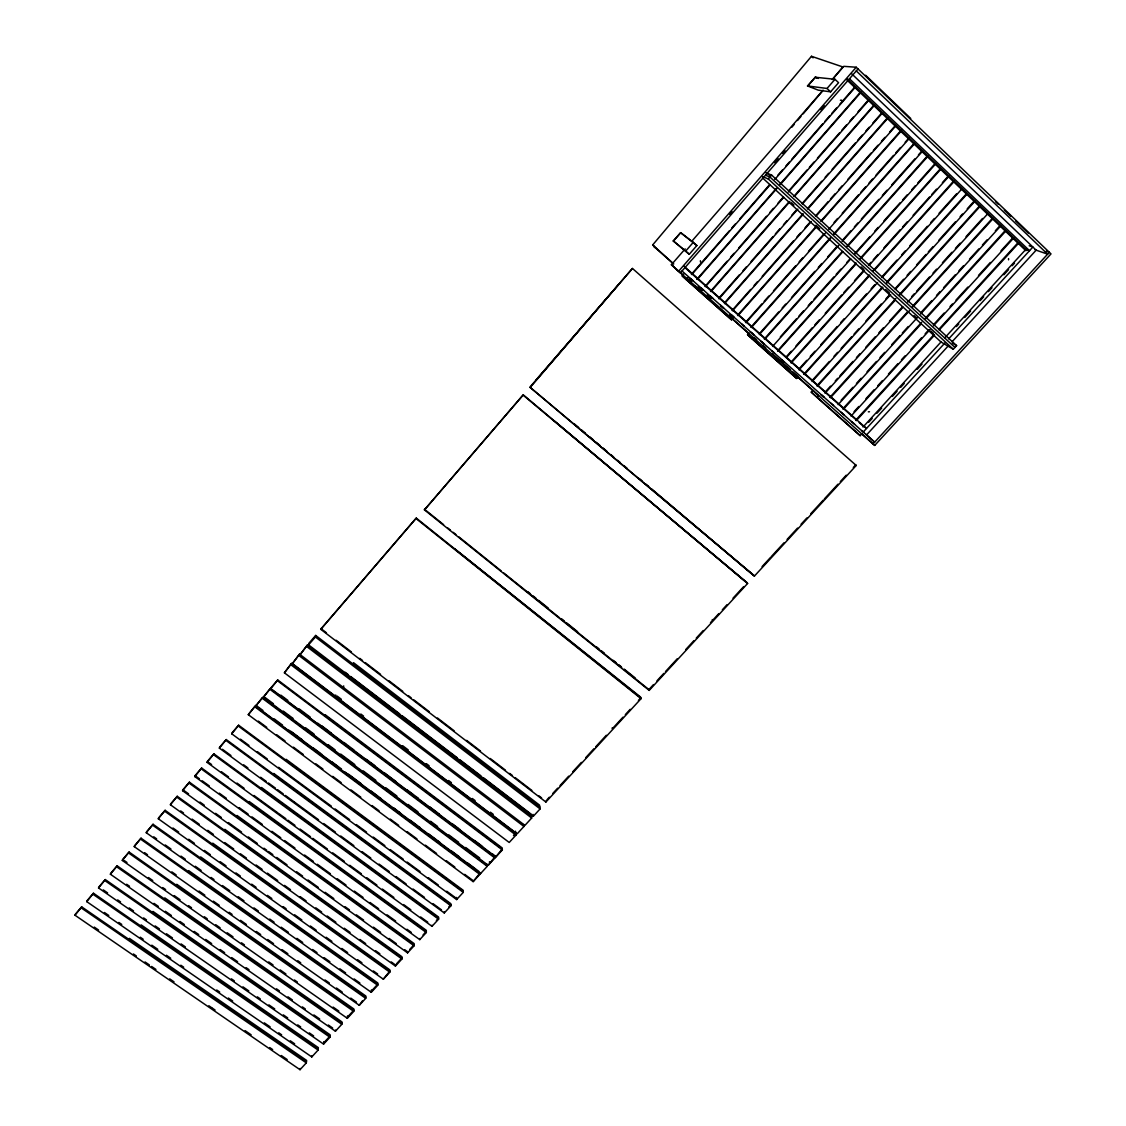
<?xml version="1.0" encoding="UTF-8"?>
<svg xmlns="http://www.w3.org/2000/svg" width="1126" height="1126" viewBox="0 0 1126 1126"><rect width="100%" height="100%" fill="white"/><g stroke="black" fill="none" stroke-linecap="round" stroke-linejoin="round"><path stroke-width="1.5" d="M423.038 934.988L426.318 931.427L201.638 768.045L195.079 775.631L194.798 776.574L419.759 939.633L419.759 938.535M414.101 944.686L189.421 782.19L182.891 789.748L182.581 790.705L407.57 952.877L414.101 945.784L414.115 943.588L236.995 815.463L236.77 816.434M454.397 548.601L640.511 697.008L641.06 698.669L545.899 802.036L320.741 629.293L416.268 518.087L640.793 697.838L638.414 700.414M407.57 952.877L407.584 951.78L404.741 949.725M401.954 957.888L177.246 796.279L170.744 803.809L170.42 804.766L395.423 966.066L401.926 959L401.982 956.79L224.834 829.341L224.595 830.341M395.423 966.066L395.451 964.954L391.186 961.885M383.319 979.212L389.849 971.048L165.128 810.312L158.653 817.814L158.316 818.785L383.319 979.212L389.807 972.174L389.877 969.922L212.73 843.177L212.476 844.176M371.341 991.147L377.787 984.152L153.066 824.274L146.605 831.748L146.267 832.733L371.284 992.302L377.731 985.292L377.843 983.012L200.681 856.942L200.4 857.956M371.284 992.302L371.411 990.007M365.781 997.2L141.046 838.194L134.627 845.626L134.261 846.625L359.278 1005.321L365.711 998.354L365.851 996.046L188.675 870.651L188.38 871.693M359.278 1005.321L362.572 1000.676M347.427 1017.13L353.817 1010.191L129.082 852.044L122.678 859.448L122.312 860.461L347.329 1018.312L353.733 1011.359L353.902 1009.023L176.726 884.304L176.416 885.36M347.329 1018.312L347.512 1015.962M341.91 1023.126L117.16 865.838L110.798 873.199L110.404 874.24L335.435 1031.233L341.811 1024.308L342.008 1021.958L164.818 897.901L164.495 898.97M335.435 1031.233L335.548 1030.051M323.697 1042.901L330.045 1036.019L105.295 879.575L98.947 886.908L98.553 887.964L323.584 1044.112L329.932 1037.215L330.157 1034.836L152.967 911.441L152.629 912.524M323.584 1044.112L323.824 1041.705M318.222 1048.855L93.472 893.242L87.166 900.561L86.744 901.63L311.775 1056.934L318.109 1050.065L318.348 1047.659L141.158 924.925L140.806 926.022M311.775 1056.934L311.916 1055.724M353.339 664.27L353.508 662.679L539.523 805.118L540.1 808.904L533.288 816.308L308.566 644.888L308.862 643.326L315.674 635.444L539.804 807.004M306.455 1061.649L81.705 906.866L75.428 914.143L74.992 915.227L300.023 1069.7L306.314 1062.86L306.596 1060.425L129.406 938.366L129.04 939.464M300.023 1069.7L300.178 1068.475M343.486 687.564L343.683 685.903M344.95 673.883L345.147 672.264L347.948 674.39M335.506 696.684L335.731 695.009M325.062 715.587L325.189 714.729L502.154 847.92L502.351 849.919L495.623 857.224L270.803 688.605L271 687.761L277.728 679.977L502.252 848.92L495.623 857.224M317.602 724.102L317.743 723.23L327.582 730.605M320.741 629.293L416.268 518.087M308.566 644.888L315.393 636.978L315.674 635.444M296.11 722.526L296.265 721.653M307.285 645.156L300.163 654.6L307.285 645.156L531.444 816.097M285.962 760.233L286.145 759.332L463.18 890.272L463.279 892.355L456.635 899.561L231.745 733.814L231.984 732.927L238.628 725.228L463.236 891.313M288.692 731.027L288.861 730.155L297.278 736.418M523.703 824.513L523.942 826.456L517.172 833.817L292.408 663.594L299.516 654.15L524.913 825.4L531.697 818.025L531.176 814.182L483.617 777.897M273.59 774.378L273.773 773.449L450.836 903.685L450.907 905.797L444.291 912.975L219.373 748.128L219.626 747.228L226.242 739.571L450.879 904.741L448.669 907.134M292.408 663.594L299.516 654.15M515.511 831.213L515.961 835.126L509.205 842.459L284.414 672.827L291.535 663.383L515.736 833.17L513.484 835.605M261.26 788.453L261.471 787.51L438.549 917.043L438.591 919.182L432.004 926.332L207.057 762.372L207.325 761.457L213.912 753.843L438.563 918.112L436.381 920.491M284.414 672.827L291.535 663.383M248.987 802.472L249.212 801.515L426.304 930.343L426.318 932.511L419.759 939.633M270.803 688.605L277.728 679.977M263.357 697.219L270.268 688.605L494.807 856.999L488.191 865.289L263.357 697.219L270.268 688.605M487.079 864.304L487.234 866.33L480.535 873.607L255.686 706.086L262.597 697.487L487.15 865.317M255.686 706.086L262.597 697.487M248.283 714.672L255.18 706.072L479.76 873.354L479.817 874.381L473.145 881.63L248.283 714.672L255.18 706.072M231.745 733.814L238.628 725.228M219.373 748.128L226.242 739.571M207.057 762.372L213.912 753.843M194.798 776.574L201.638 768.045M182.581 790.705L189.421 782.19M170.42 804.766L177.246 796.279M158.316 818.785L165.128 810.312M146.267 832.733L153.066 824.274M134.261 846.625L141.046 838.194M122.312 860.461L129.082 852.044M110.404 874.24L117.16 865.838M98.553 887.964L105.295 879.575M86.744 901.63L93.472 893.242M74.992 915.227L81.705 906.866M700.4 260.753L700.471 261.964M1008.572 259.825L1008.558 258.614M673.77 263.963L652.672 244.947L811.48 56.3L842.895 66.969L832.691 79.017M791.845 127.21L794.112 124.536M797.518 120.51L800.924 116.499M803.19 113.825L822.473 91.065M673.461 241.091L680.653 232.674L693.292 242.343L696.867 245.552L689.253 254.293L673.264 240.922L680.653 232.674L696.867 245.552M807.778 86.04L815.294 77.244L834.999 79.299L838.56 82.691L830.594 91.839L818.25 90.15L807.511 85.942L815.294 77.244L818.405 78.398M554.105 420.73L747.622 583.465L649.195 690.393L424.446 509.867L523.252 394.846L747.214 582.775M530.065 386.964L632.446 268.452L856.239 465.474L754.406 576.104L530.205 387.443L753.984 575.414M424.446 509.867L523.252 394.846M530.205 387.443L632.446 268.452M832.269 79.566L843.754 66.335L856.224 67.236L1051.008 253.899L874.705 445.417L671.377 264.751L685.171 248.874M692.068 240.936L823.078 90.15M673.264 240.922L685.678 251.098L693.292 242.343M807.511 85.942L827.033 88.461L834.999 79.299M678.528 271.352L856.224 67.236M729.747 214.362L732.055 211.716M774.73 162.721L778.193 158.752M782.795 153.446L785.103 150.8M820.854 109.757L824.316 105.774M858.012 68.953L680.329 272.942L673.137 266.313M733.153 317.982L731.534 319.812L686.114 279.529L682.187 275.884L683.792 274.054M762.724 176.655L768.256 178.95L771.62 175.079L956.607 345.612L953.272 349.243L940.984 341.98L762.555 177.894M686.114 279.529L687.733 277.672M691.42 274.265L729.423 230.746M731.717 228.099L735.179 224.144M739.782 218.866L769.705 184.565M777.77 175.332L782.373 170.068M785.821 166.099L789.284 162.144M791.578 159.512L822.67 123.888M824.964 121.256L829.58 115.978M831.875 113.346L836.477 108.068M839.94 104.113L854.901 86.955M691.772 274.575L770.17 184.763M774.787 179.484L855.478 87.026M696.952 279.192L776.377 188.338M779.825 184.382L860.405 92.205M697.318 279.501L776.841 188.535M780.304 184.58L860.996 92.29M705.059 286.37L727.086 261.246M730.563 257.277L734.039 253.308M738.67 248.03L766.482 216.276M769.959 212.321L773.435 208.352M778.066 203.06L782.697 197.768M788.496 191.153L807.032 169.998M809.355 167.352L813.985 162.06M817.462 158.09L839.475 132.967M841.798 130.32L846.428 125.028M849.905 121.059L853.381 117.09M858.012 111.798L868.442 99.904M705.425 286.708L783.78 197.289M788.397 192.025L869.047 99.975M710.562 291.268L789.34 201.498M793.985 196.22L873.917 105.126M710.942 291.606L789.833 201.709M794.477 196.431L874.522 105.211M718.627 298.432L739.472 274.73M742.949 270.775L746.425 266.834M751.056 261.556L773.055 236.544M775.378 233.912L780.008 228.634M783.485 224.693L786.961 220.738M791.592 215.474L796.223 210.21M802.008 203.623L821.698 181.244M825.175 177.289L828.652 173.334M832.128 169.393L855.296 143.044M857.604 140.412L862.235 135.148M865.711 131.193L869.188 127.252M872.664 123.297L881.925 112.769M719.007 298.77L797.87 209.112M802.514 203.848L882.545 112.867M725.257 301.979L802.838 213.912M807.469 208.662L887.372 117.963M724.497 303.64L803.345 214.151M807.975 208.887L887.992 118.061M732.111 310.424L750.634 289.438M754.11 285.511L757.587 281.584M762.218 276.334L793.464 240.936M796.941 236.995L800.417 233.068M805.048 227.818L809.678 222.582M815.463 216.023L828.201 201.596M830.509 198.978L835.14 193.742M838.617 189.801L842.093 185.874M847.878 179.316L871.031 153.094M873.34 150.476L877.97 145.226M881.447 141.299L884.923 137.358M889.554 132.122L895.339 125.563M732.519 310.776L811.339 221.512M815.984 216.262L895.972 125.676M737.558 315.266L816.266 226.27M820.896 221.034L901.912 129.42M737.966 315.632L816.786 226.509M821.417 221.273L901.391 130.855M745.539 322.346L761.852 303.936M764.188 301.304L768.847 296.054M773.506 290.789L795.646 265.82M799.136 261.865L802.641 257.924M808.468 251.351L823.613 234.264M834.099 222.427L837.589 218.486M842.248 213.236L858.561 194.826M860.897 192.194L865.556 186.944M869.047 182.989L872.551 179.048M876.042 175.107L893.523 155.388M895.846 152.756L900.518 147.506M905.177 142.242L908.668 138.301M745.961 322.712L825.302 233.209M828.806 229.254L909.315 138.428M750.958 327.159L830.172 237.924M833.676 233.983L914.059 143.438M751.394 327.539L830.721 238.191M834.211 234.25L914.706 143.579M793.084 372.044L798.292 376.675L796.673 378.477L747.537 334.718L749.128 332.93M752.393 339.207L754.012 337.378L756.616 339.686M760.064 332.902L778.699 311.958M782.19 308.031L785.681 304.104M791.508 297.56L814.802 271.38M818.292 267.453L821.783 263.526M827.61 256.981L836.928 246.51M842.741 239.965L850.904 230.802M854.395 226.875L857.885 222.948M861.376 219.021L878.843 199.386M882.348 195.46L886.992 190.224M891.651 184.988L914.945 158.808M918.436 154.881L921.941 150.954M759.332 334.591L838.631 245.482M842.135 241.541L922.602 151.109M764.287 338.996L842.304 251.464M846.949 246.228L927.289 156.064M764.723 339.39L842.853 251.731M847.512 246.51L927.965 156.232M780.332 336.899L796.631 318.644M798.953 316.04L803.612 310.832M808.257 305.61L811.762 301.712M814.084 299.094L833.873 276.94M836.196 274.336L840.855 269.128M846.668 262.611L850.172 258.699M854.817 253.477L869.948 236.544M874.606 231.323L878.097 227.41M883.924 220.893L900.223 202.652M902.545 200.048L907.204 194.84M911.863 189.618L915.354 185.706M917.676 183.102L935.129 163.552M772.633 346.414L850.721 258.98M855.394 253.772L935.819 163.72M777.559 350.777L856.07 262.991M859.588 259.064L940.449 168.647M777.996 351.199L856.084 263.906M860.743 258.699L941.153 168.816M786.581 356.449L791.268 351.228M795.955 345.992L812.353 327.694M814.689 325.09L819.376 319.854M825.245 313.324L841.643 295.026M843.979 292.408L848.666 287.186M854.535 280.641L863.895 270.198M868.582 264.962L870.933 262.344M873.269 259.74L877.956 254.504M883.826 247.973L900.223 229.676M902.559 227.058L907.246 221.836M913.116 215.305L929.513 197.008M931.849 194.39L936.536 189.154M942.406 182.623L948.261 176.092M787.046 356.858L864.472 270.493M869.173 265.257L948.951 176.275M790.748 362.502L869.216 275.082M872.734 271.169L953.553 181.145M791.212 362.924L869.807 275.391M874.494 270.17L954.257 181.342M799.727 368.146L806.751 360.334M810.27 356.435L814.942 351.228M820.798 344.725L837.195 326.498M840.714 322.599L844.218 318.686M851.242 310.889L866.471 293.97M871.158 288.763L874.663 284.85M881.686 277.052L896.915 260.134M901.602 254.926L905.107 251.014M909.794 245.82L927.36 226.298M930.878 222.385L934.383 218.486M939.07 213.278L956.636 193.756M799.038 369.877L877.604 282.57M882.291 277.362L962.026 188.76M803.865 374.17L882.305 287.13M886.978 281.922L966.587 193.588M804.344 374.592L882.897 287.454M886.415 283.541L967.304 193.799M812.817 379.758L829.327 361.488M834.042 356.266L837.575 352.354M841.108 348.441L851.72 336.688M854.071 334.084L858.786 328.862M865.866 321.037L881.179 304.062M885.895 298.84L889.441 294.928M895.325 288.397L903.587 279.262M907.12 275.349L910.653 271.436M916.55 264.906L925.98 254.476M928.331 251.858L933.046 246.636M938.943 240.119L955.439 221.836M960.154 216.628L962.519 214.01M967.234 208.789L974.3 200.963M812.127 381.517L890.652 294.59M895.339 289.396L975.032 201.174M811.255 392.101L812.859 390.342L818.616 395.592L816.997 397.379L811.255 392.101L860.18 435.663L861.798 433.904M816.927 385.768L895.874 298.474M899.421 294.562L979.55 205.974M817.434 386.204L895.311 300.107M900.04 294.899L980.282 206.185M824.654 392.636L830.552 386.134M835.267 380.94L837.617 378.336M839.968 375.746L852.931 361.446M856.464 357.547L859.997 353.648M865.894 347.146L875.31 336.758M878.843 332.86L883.558 327.652M889.456 321.163L902.405 306.863M911.835 296.462L914.185 293.872M916.55 291.268L929.499 276.968M933.032 273.069L936.579 269.17M942.462 262.682L951.892 252.28M955.425 248.382L960.14 243.188M966.024 236.685L982.519 218.486M825.175 393.087L903.024 307.215M907.753 302.007L987.966 213.532M829.918 397.309L907.655 311.677M912.356 306.497L992.442 218.275M830.439 397.774L909.456 310.734M912.989 306.835L993.188 218.514M841.136 400.265L852.917 387.33M856.45 383.445L861.151 378.266M867.048 371.791L876.464 361.446M879.997 357.561L884.698 352.382M891.764 344.612L900.012 335.562M902.362 332.972L908.246 326.498M921.209 312.268L931.793 300.614M936.508 295.448L940.041 291.564M943.574 287.679L955.341 274.744M958.873 270.859L963.589 265.68M969.472 259.205L978.888 248.86M982.421 244.975L987.136 239.796M995.37 230.746L1000.085 225.566M838.138 404.614L917.127 317.799M920.674 313.915L1000.845 225.805M842.839 408.794L921.701 322.233M925.234 318.362L1005.279 230.52M843.374 409.273L921.167 323.894M925.882 318.728L1006.039 230.774M854.057 411.694L858.8 406.5M865.908 398.717L874.212 389.638M877.759 385.739L882.502 380.546M888.428 374.057L897.915 363.67M901.462 359.785L905.023 355.886M910.948 349.398L921.617 337.716M925.164 333.817L928.725 329.932M933.468 324.738L944.137 313.056M950.062 306.568L952.427 303.978M955.988 300.079L967.839 287.102M978.494 275.42L990.345 262.442M1001.014 250.76L1012.865 237.783M851.031 416.085L929.992 329.636M933.524 325.766L1013.653 238.036M855.704 420.209L933.904 334.704M938.648 329.524L1018.031 242.709M856.253 420.702L934.566 335.084M939.309 329.89L1018.805 242.977M863.051 427.021L941.364 341.572M944.925 337.687L1025.617 249.634M868.625 422.306L872.186 418.422M876.929 413.242L881.672 408.076M892.341 396.422L897.084 391.243M900.645 387.372L904.206 383.487M917.254 369.258L921.997 364.078M956.396 326.554L958.775 323.964M964.7 317.49L970.626 311.015M980.127 300.67L983.674 296.785M988.417 291.606L991.978 287.721M1003.843 274.786L1008.586 269.607M1012.147 265.736L1014.512 263.146M863.29 431.962L945.122 342.74M948.683 338.856L1032.88 247.044L1029.178 245.749M866.584 434.889L948.402 345.752M951.963 341.882L1036.159 250.169L851.538 73.64M873.03 443.925L1049.348 252.308L1046.195 251.211M546.94 799.798L549.319 797.222M552.88 793.351L557.637 788.186M560.002 785.61L568.7 776.166M572.67 771.845L581.396 762.372M585.731 757.657L593.881 748.79M595.64 746.876L606.337 735.264M612.277 728.818L622.974 717.192M625.338 714.616L630.208 709.324M396.535 963.772L400.87 959.07M409.751 949.415L413.017 945.868M473.145 881.63L479.76 873.354M653.488 684.594L648.9 689.576L624.268 669.787M656.922 680.864L663.805 673.39M665.494 671.56L677.331 658.696M685.748 649.547L693.926 640.652M696.262 638.118L703.286 630.49M710.492 622.664L718.824 613.614M722.343 609.799L727.1 604.606M733.012 598.188L743.667 586.618M762.077 566.617L770.536 557.426M771.324 556.568L784.048 542.746M787.088 539.438L797.546 528.08M801.05 524.266L806.906 517.918M810.734 513.737L823.275 500.127M824.401 498.902L837.941 484.194M840.306 481.618L846.217 475.2M853.311 467.487L855.676 464.925L856.239 465.474M488.191 865.289L494.905 858.012L494.722 855.999M840.418 100.256L841.643 100.186M869.497 411.75L868.343 411.835M1035.033 249.775L1047.63 254.166L856.281 70.938M1025.828 249.395L1029.53 250.704L849.426 78.75M815.294 77.244L818.335 78.398M766.032 172.855L771.62 175.079M765.764 175.318L769.931 177.021L954.932 347.427M952.483 343.219L956.607 345.612M94.274 927.092L98.624 930.076M133.417 953.975L136.33 955.96M145.029 961.942L149.378 964.926M151.602 966.46L155.923 969.43M169.674 978.86L174.023 981.858M208.817 1005.743L211.716 1007.742M212.181 1008.052L215.066 1010.036M245.074 1030.642L251.126 1034.794M269.719 1047.56L272.619 1049.559M281.317 1055.526L287.186 1059.566M81.283 907.95L306.314 1062.86M93.064 894.311L318.109 1050.065M104.451 912.496L108.772 915.48M118.863 922.433L121.735 924.432M140.271 937.212L143.157 939.211M151.813 945.178L157.753 949.288M166.409 955.256L170.73 958.24M180.807 965.207L183.693 967.192M216.713 989.993L219.711 992.062M228.353 998.03L232.674 1001.014M264.314 1022.858L270.127 1026.87M278.741 1032.809L281.627 1034.808M290.283 1040.776L294.632 1043.788M103.282 889.906L107.603 892.904M117.681 899.913L120.566 901.912M129.208 907.908L133.53 910.906M143.621 917.915L146.493 919.914M155.135 925.91L159.47 928.908M166.479 933.778L172.433 937.916M181.075 943.912L185.396 946.91M231.393 978.832L234.278 980.83M242.934 986.84L248.79 990.908M257.347 996.848L260.233 998.861M268.889 1004.871L274.716 1008.91M283.316 1014.878L287.693 1017.904M297.743 1024.885L300.656 1026.912M309.284 1032.894L313.619 1035.906M104.901 880.616L329.932 1037.215M116.78 866.865L341.811 1024.308M126.647 884.262L129.518 886.275M154.009 903.362L158.33 906.388M165.339 911.272L171.307 915.438M179.949 921.462L184.27 924.474M194.193 931.399L198.683 934.538M205.734 939.45L211.646 943.588M220.147 949.528L224.609 952.638M231.689 957.579L237.572 961.674M246.115 967.642L249.001 969.655M276.475 988.825L279.361 990.838M287.946 996.834L292.324 999.888M302.373 1006.897L305.287 1008.938M313.901 1014.948L319.7 1018.988M328.328 1025.012L332.663 1028.038M124.113 860.447L126.971 862.46M148.449 877.52L152.742 880.532M162.763 887.57L165.621 889.568M174.22 895.606L180.033 899.688M188.535 905.642L191.49 907.711M204.355 916.747L207.226 918.76M215.728 924.727L220.091 927.796M227.185 932.764L232.969 936.832M241.499 942.814L244.412 944.855M268.734 961.928L273.027 964.94M280.149 969.922L285.905 973.962M294.463 979.972L297.348 981.999M333.113 1007.094L338.842 1011.106M128.716 853.058L353.733 1011.359M144.649 852.692L147.506 854.718M171.842 871.876L176.135 874.902M199.035 891.06L204.848 895.17M213.349 901.166L219.162 905.262M229.099 912.271L232.04 914.34M240.556 920.35L246.341 924.432M256.362 931.498L260.655 934.524M267.749 939.534L273.519 943.616M282.063 949.64L287.834 953.708M297.813 960.745L300.698 962.786M325.006 979.93L329.313 982.97M336.463 988.009L342.191 992.062M350.777 998.115L356.506 1002.154M153.769 836.815L156.627 838.856M165.226 844.95L170.941 849.004M180.962 856.112L185.255 859.152M195.277 866.26L201.104 870.398M211.026 877.435L213.982 879.533M222.469 885.557L229.718 890.694M238.219 896.718L243.948 900.786M253.969 907.894L258.333 910.99M269.719 919.055L274.068 922.152M281.162 927.191L288.369 932.3M296.912 938.352L302.683 942.448M312.648 949.514L316.983 952.596M324.105 957.649L329.862 961.717M339.855 968.81L345.598 972.878M354.169 978.958L359.898 983.026M140.694 839.194L365.711 998.354M152.728 825.259L377.731 985.292M172.968 828.018L178.696 832.1M188.718 839.25L194.432 843.332M204.453 850.468L210.295 854.634M220.203 861.7L226.03 865.852M235.939 872.932L240.331 876.056M251.689 884.163L256.066 887.274M267.439 895.395L271.802 898.506M283.175 906.613L286.103 908.71M294.632 914.791L301.838 919.928M310.382 926.008L316.139 930.132M326.118 937.24L331.874 941.35M341.868 948.472L347.61 952.568M357.604 959.704L361.91 962.772M373.353 970.936L377.646 973.99M180.695 810.945L183.538 812.986M192.082 819.109L199.189 824.204M207.719 830.326L213.405 834.408M224.792 842.572L233.701 848.962M240.429 853.789L246.467 858.111M256.081 865.007L262.076 869.3M267.453 873.157L277.686 880.504M284.526 885.402L290.452 889.653M300.163 896.62L306.061 900.842M315.815 907.837L321.67 912.046M327.187 916.001L335.858 922.222M344.26 928.232L350.045 932.384M359.898 939.45L365.654 943.588M375.549 950.668L379.842 953.764M164.804 811.283L389.807 972.174M176.937 797.236L401.926 959M182.891 789.748L188.577 793.858M199.949 802.064L204.214 805.132M215.601 813.338L221.287 817.448M228.395 822.571L241.583 832.072M248.311 836.928L257.192 843.332M263.948 848.202L266.792 850.257M268.537 851.509L272.802 854.578M276.743 857.435L286.989 864.81M296.659 871.791L302.598 876.07M308.031 879.997L318.194 887.316M325.104 892.299L333.803 898.576M345.006 906.655L349.412 909.822M356.393 914.861L363.599 920.055M373.452 927.162L380.63 932.342M389.089 938.437L396.239 943.588M189.126 783.133L414.101 945.784M201.357 768.974L426.318 932.511M195.079 775.631L199.344 778.728M202.187 780.797L209.309 785.948M219.26 793.168L226.368 798.32M239.162 807.595L248.1 814.084M251.957 816.885L262.288 824.373M271.873 831.312L280.726 837.744M284.667 840.587L294.913 848.019M304.583 855.028L313.366 861.39M317.377 864.304L330.382 873.734M337.279 878.744L345.992 885.05M354.352 891.116L363.022 897.394M369.99 902.461L378.618 908.71M387.062 914.833L395.648 921.054M406.965 929.26L411.257 932.37M208.746 762.485L211.575 764.554M221.456 771.76L228.522 776.912M236.995 783.091L244.06 788.242M253.955 795.463L261.021 800.6M261.767 801.149L270.282 807.356M270.916 807.821L277.981 812.972M278.784 813.563L285.877 818.729M287.862 820.178L294.928 825.33M300.065 829.074L310.48 836.66M312.831 838.377L327.427 849.018M332.691 852.861L344.387 861.39M349.722 865.275L361.347 873.748M366.738 877.675L376.886 885.078M382.347 889.061L393.847 897.436M403.615 904.572L410.793 909.794M420.645 916.986L427.753 922.166M213.644 754.744L438.591 919.182M225.988 740.458L450.907 905.797M222.455 749.297L230.929 755.504M243.652 764.835L247.889 767.946M260.599 777.264L266.257 781.402M268.396 782.978L275.49 788.172M277.559 789.692L283.203 793.83M285.413 795.449L293.928 801.684M294.505 802.12L301.571 807.3M302.43 807.933L318.531 819.728M323.711 823.528L335.478 832.156M340.728 835.999L353.846 845.626M362.009 851.608L370.806 858.054M379.026 864.078L389.174 871.51M396.042 876.563L406.12 883.952M413.073 889.033L424.488 897.408M432.919 903.587L441.448 909.836M240.457 739.177L248.93 745.426M257.404 751.675L267.298 758.966M278.601 767.299L287.074 773.548M287.763 774.055L294.801 779.234M295.547 779.797L313.084 792.718M313.915 793.323L331.382 806.202M335.112 808.947L349.679 819.686M356.295 824.57L366.555 832.128M373.255 837.068L384.853 845.612M390.201 849.567L403.136 859.096M407.162 862.066L420.026 871.552M428.344 877.689L438.31 885.036M446.712 891.229L456.607 898.52M238.388 726.115L463.279 892.355M258.333 721.104L266.749 727.354M276.574 734.659L284.991 740.908M293.422 747.157L303.246 754.462M315.871 763.85L322.895 769.058M332.719 776.349L341.15 782.612M350.974 789.903L360.799 797.208M372.03 805.54L379.04 810.762M390.272 819.095L398.688 825.344M407.119 831.607L416.944 838.898M425.361 845.162L436.592 853.494M446.417 860.799L454.834 867.048M464.672 874.353L473.089 880.602M255.898 705.242L262.921 710.464M274.139 718.838L282.57 725.116M290.987 731.393L302.218 739.754M313.45 748.114L321.867 754.392M331.691 761.711L341.516 769.044M348.539 774.266L361.165 783.682M370.989 791.001L380.813 798.32M393.453 807.736L400.462 812.972M410.286 820.291L420.111 827.61M428.542 833.887L439.773 842.248M450.991 850.623L459.422 856.886M467.839 863.163L479.071 871.538M300.079 738.515L319.728 753.153M322.529 755.25L336.561 765.694M344.978 771.972L377.252 796.012M380.067 798.109L395.493 809.608M398.308 811.705L416.55 825.288M419.351 827.385L434.791 838.884M437.592 840.967L474.074 868.16M254.969 706.917L479.817 874.381M264.962 697.43L273.379 703.722M283.203 711.069L293.027 718.416M305.667 727.86L314.084 734.152M328.116 744.652L335.14 749.902M340.742 754.096L354.789 764.582M363.205 770.888L375.831 780.332M385.655 787.679L396.887 796.068M408.119 804.471L417.943 811.804M430.568 821.248L437.592 826.498M448.81 834.901L458.634 842.248M465.657 847.484L479.69 857.984M262.386 698.331L487.234 866.33M280.824 695.136L287.834 700.4M299.066 708.817L310.283 717.248M321.515 725.665L331.34 733.04M343.965 742.513L353.789 749.888M366.429 759.36L374.845 765.68M384.67 773.041L395.888 781.472M407.119 789.889L418.351 798.32M429.569 806.737L439.393 814.112M452.033 823.585L460.45 829.904M474.482 840.432L482.899 846.738M492.724 854.113L495.524 856.224M330.382 732.716L345.837 744.3M352.86 749.578L368.315 761.162M371.116 763.273L390.778 778.024M393.593 780.135L413.256 794.886M416.071 796.997L435.734 811.747M438.535 813.845L458.212 828.595M461.013 830.707L480.675 845.457M483.49 847.568L493.315 854.944M270.071 689.436L494.905 858.012M277.545 680.794L502.351 849.919M337.124 696.065L341.305 699.232M360.813 714.025L363.599 716.136M402.629 745.693L408.203 749.916M426.318 763.639L429.105 765.75M448.612 780.529L451.399 782.64M472.301 798.489L475.102 800.6M490.429 812.212L493.216 814.323M291.198 664.987L515.961 835.126M299.192 655.726L523.942 826.456M350.735 676.529L399.688 713.884M402.489 716.009L457.043 757.629M459.844 759.768L480.816 775.772M306.976 646.718L531.697 818.025M315.393 636.978L540.1 808.904M320.868 628.519L326.427 632.784M336.139 640.244L351.411 651.954M359.743 658.358L362.516 660.483M365.288 662.609L380.56 674.333M388.892 680.723L402.77 691.378M408.33 695.629L411.103 697.768M413.875 699.893L429.147 711.618M437.479 718.008L454.13 730.788M466.628 740.373L480.506 751.028M490.232 758.488L505.49 770.198M509.656 773.393L512.443 775.533M515.215 777.658L531.866 790.438M538.805 795.772L541.592 797.898M416.254 518.706L641.06 698.669M527.714 591.6L530.445 593.796M533.161 595.992L535.892 598.173M538.622 600.369L548.151 608.026M561.494 618.751L564.168 620.905M566.857 623.058L577.568 631.672M596.33 646.732L599.004 648.886M601.692 651.039L604.366 653.193M613.29 660.371L616.006 662.552M618.737 664.734L621.453 666.916M624.17 669.097L635.036 677.838M424.446 509.248L443.602 524.646M447.712 527.939L450.456 530.135M453.187 532.331L455.917 534.54M458.662 536.736L501.084 570.826M503.829 573.021L513.414 580.72M514.202 581.354L559.228 617.527M560.326 618.413L621.693 667.718M523.393 395.325L747.622 583.465M574.654 424.15L578.694 427.542M581.382 429.808L585.421 433.214M589.447 436.606L593.486 439.999M596.175 442.265L600.214 445.657M602.903 447.923L606.942 451.329M610.968 454.721L613.67 456.987M617.695 460.379L620.384 462.645M624.423 466.037L627.112 468.303M639.216 478.494L641.919 480.76M645.944 484.152L648.632 486.418M651.335 488.684L754.406 576.104M652.672 244.947L654.305 246.355M655.628 248.001L654.009 246.608L673.207 263.667M863.853 426.149L866.485 428.485L683.918 266.144M682.187 275.884L731.534 319.812M747.537 334.718L796.673 378.477M816.997 397.379L860.18 435.663M685.115 267.763L856.605 420.237M859.222 422.56L863.149 426.05M690.477 278.46L693.489 281.162M700.977 287.792L703.609 290.128M710.478 296.237L713.082 298.559M720.668 305.273L723.539 307.834M731.182 314.604L733.983 317.11M741.682 323.936L744.3 326.259M750.958 332.184L753.575 334.506M761.373 341.417L764.019 343.782M771.859 350.749L774.505 353.071M821.487 394.818L824.105 397.14M830.96 403.207L833.578 405.529M841.08 412.215L844.078 414.861M851.538 421.49L854.592 424.178M861.77 430.582L863.952 432.525M682.018 271.014L874.663 442.166L866.119 434.467M720.823 305.934L723.554 308.397M751.169 332.902L753.801 335.238M761.401 341.966L764.019 344.289M781.402 359.757L784.034 362.093M820.854 394.776L823.472 397.112M689.042 278.826L691.631 281.12M698.12 286.877L702.005 290.339M707.198 294.942L711.097 298.404M763.132 345.471L765.736 347.779M772.239 353.564L790.48 369.736M671.377 264.751L682.328 274.462M695.46 286.117L698.078 288.439M730.901 317.56L749.283 333.873M797.87 376.985L813.619 390.961M685.678 251.098L689.253 254.293M862.094 434.003L874.705 445.417M729.704 314.844L731.999 316.927M791.325 202.708L793.9 205.087M815.871 225.284L819.742 228.859M861.08 266.89L863.656 269.255M885.627 289.466L889.498 293.027M914.045 315.604L916.62 317.982M930.836 331.058L933.412 333.437M767.383 173.291L769.959 175.656M768.256 178.95L953.272 349.243M827.033 88.461L830.594 91.839M847.216 78.947L1026.729 250.268M846.963 80.002L1025.899 250.718M865.627 75.259L910.737 118.497M995.511 201.681L998.03 204.088M1004.336 210.126L1010.627 216.164M1015.666 220.992L1028.263 233.054M811.48 56.3L813.071 57.834M618.892 284.146L577.596 331.945M576.878 332.775L536.145 379.926M712.279 619.582L712.645 620.327M648.618 688.76L649.195 690.393M612.277 727.692L612.516 728.55M545.758 801.093L545.899 802.036M533.02 814.394L533.288 816.308M489.472 861.714L489.543 862.727M480.464 872.58L480.535 873.607M456.565 897.464L456.635 899.561M444.277 911.905L444.291 912.975M431.99 925.248L432.004 926.332"/></g></svg>
